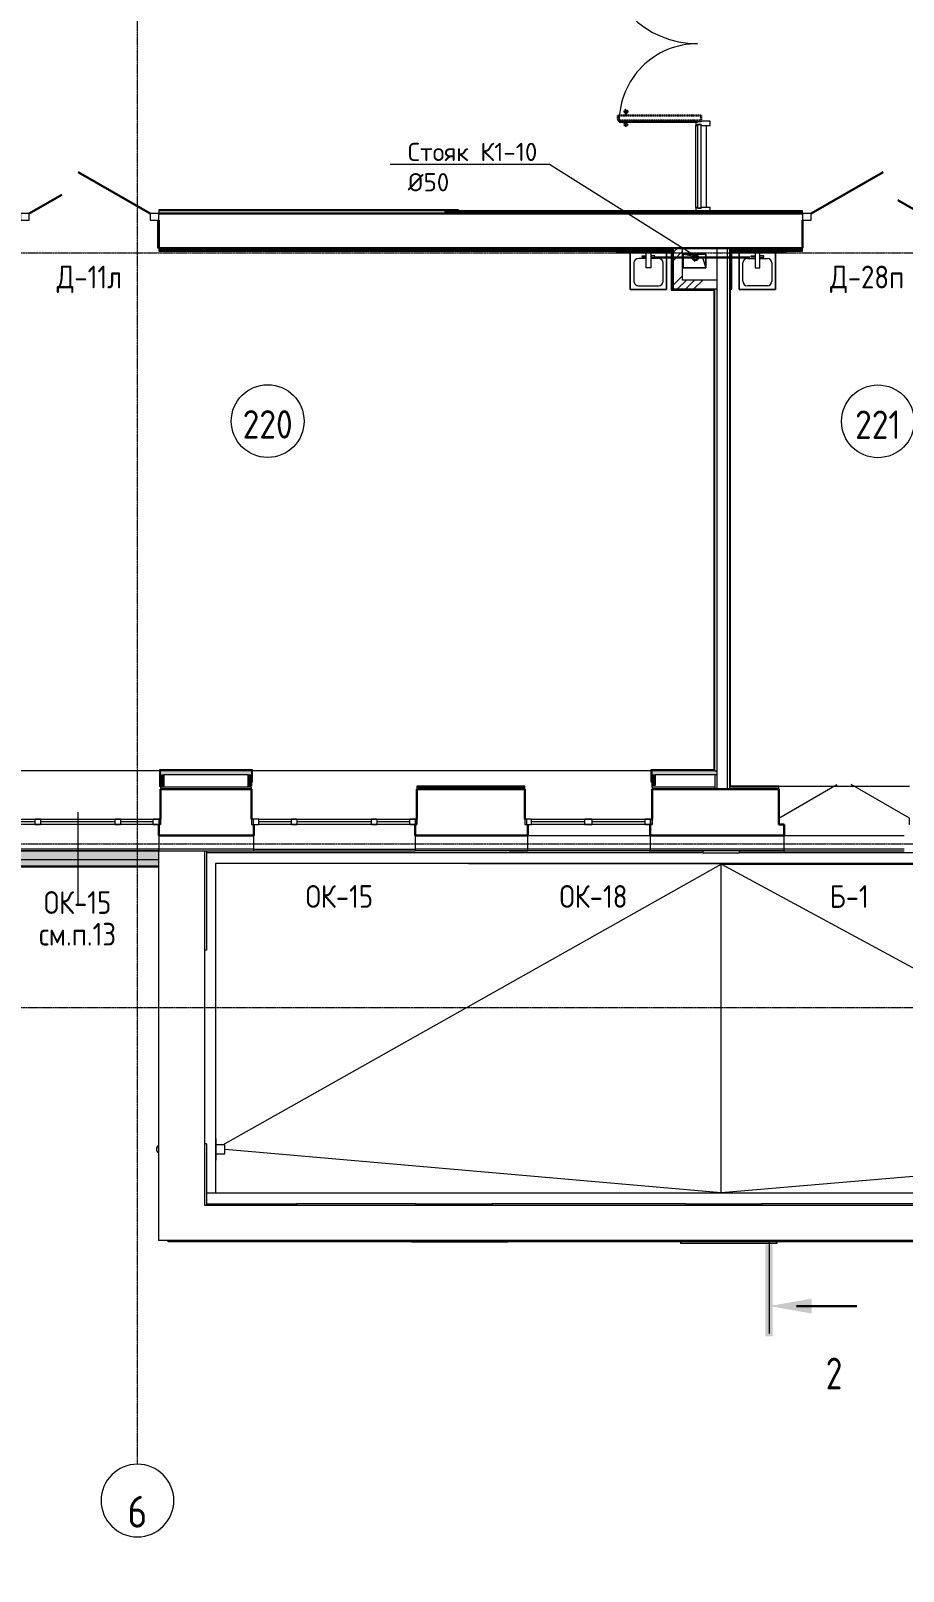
# Model space of a CAD drawing. Header units: millimetres. Extents: x -10178924 to 11692288, y -947381 to 58396.
# Drawn here: x 16877 to 26471, y -182799 to -165853 of the extents above; entities that cross this region are included whole.
import ezdxf
from ezdxf import colors
from ezdxf.entities.mleader import LeaderData, LeaderLine
from ezdxf.math import Vec2, Vec3

# ---------------------------------------------------------------- set-up
doc = ezdxf.new("R2010")
doc.units = ezdxf.units.MM
doc.linetypes.add('ADSK_Линия сетки', pattern=[25, 20, -2.5, 0, -2.5])
doc.linetypes.add('ADSK_Штриховая_ш3 п1_5', pattern=[4.5, 3, -1.5])
for name, color, linetype, lineweight in [('!К1', 32, 'Continuous', 30), ('_ Окна', 7, 'Continuous', 9), ('Аннотация', 7, 'Continuous', 18), ('Витраж', 7, 'Continuous', 9), ('Выноски ВК', 7, 'Continuous', 0), ('Двери', 7, 'Continuous', 9), ('Колонны', 7, 'Continuous', 18), ('Крыша', 7, 'Continuous', 9), ('Марки дверей', 7, 'Continuous', 20), ('Марки окон', 7, 'Continuous', 20), ('Обобщенные модели', 7, 'Continuous', 18), ('Оборудование', 7, 'Continuous', 18), ('Ограждение', 7, 'Continuous', 9), ('Окна', 7, 'Continuous', 9), ('Оси', 253, 'Continuous', 9), ('Панели витража', 7, 'Continuous', 9), ('Перекрытие', 7, 'Continuous', 18), ('Разрезы', 7, 'Continuous', 9), ('Сантехника', 7, 'Continuous', 18), ('Стены внутренние', 7, 'Continuous', 18), ('Стены наружные', 7, 'Continuous', 18), ('Стены несущие', 7, 'Continuous', 30), ('Стены отделка', 7, 'Continuous', 30), ('Стены перегородки', 7, 'Continuous', 30), ('Стены штриховка', 7, 'Continuous', 9), ('Узлы', 7, 'Continuous', 18), ('ШТРИХОВКА', 252, 'Continuous', 15)]:
    doc.layers.add(name, color=color, linetype=linetype, lineweight=lineweight)
doc.layers.add('Линии', color=7, linetype='Continuous', lineweight=9, true_color=0x00a600)
doc.styles.add('GOST Common', font='GOST_Common.ttf', dxfattribs={"width": 0.9, "height": 350})
doc.styles.add('GOST Common_2', font='GOST_Common.ttf', dxfattribs={"width": 0.9, "height": 250})
doc.styles.add('GOST Common_3', font='GOST_Common.ttf', dxfattribs={"width": 0.8, "height": 350})
doc.styles.add('PDF ISOCPEUR', font='isocpeur.ttf')
pattern_1 = [(45, (0, -123085.82), (-269.4077, 269.4077), []), (45, (89.8, -123085.82), (-269.4077, 269.4077), []), (45, (179.6, -123085.82), (-269.4077, 269.4077), []), (45, (269.4, -123085.82), (-269.4077, 269.4077), [])]

# ---------------------------------------------------------------- blocks, each defined once
blk = doc.blocks.new('Дверь-Alumark_двупольная с глухим окном_S70 - 1400х2200 алюм ост Д30п-6129806-План 2-го этажа')
at = {"layer": 'Двери', "lineweight": 30}
for p, q in [((-480, 190), (312, 647)), ((730, 190), (475, 337))]:
    blk.add_line(p, q, dxfattribs=at)
at = {"layer": 'Двери'}
for p, q in [((-575, 190), (-575, 120)), ((-480, 190), (-575, 190)), ((-480, 120), (-480, 190)), ((730, 190), (730, 120)), ((825, 190), (730, 190)), ((825, 120), (825, 190)), ((-575, 120), (-480, 120)), ((730, 120), (825, 120))]:
    blk.add_line(p, q, dxfattribs=at)
blk = doc.blocks.new('Дверь-Alumark_двупольная с глухим окном_S70 - 1520х2200 алюм ост Д-11л-6129590-План 2-го этажа')
at = {"layer": 'Двери', "lineweight": 30}
for p, q in [((790, 190), (-2, 647)), ((-540, 190), (-181, 397))]:
    blk.add_line(p, q, dxfattribs=at)
at = {"layer": 'Двери'}
for p, q in [((-635, 190), (-635, 120)), ((-540, 190), (-635, 190)), ((-540, 120), (-540, 190)), ((790, 190), (790, 120)), ((885, 190), (790, 190)), ((885, 120), (885, 190)), ((-635, 120), (-540, 120)), ((790, 120), (885, 120))]:
    blk.add_line(p, q, dxfattribs=at)
blk = doc.blocks.new('SND_2D_Раковина - 400х400-608366-План 2-го этажа')
at = {"layer": 'Сантехника'}
for p, q in [((-200, 220), (200, 220)), ((-200, -180), (-200, 220)), ((-200, 220), (-200, -180)), ((200, 220), (-200, 220)), ((110, 180), (-110, 180)), ((200, 220), (200, -180)), ((200, -180), (200, 220)), ((-160, 130), (-160, -70)), ((160, -70), (160, 130)), ((-110, -120), (-25, -120)), ((-70, -135), (-70, -150)), ((-25, -135), (-70, -135)), ((-70, -150), (-25, -150)), ((-25, -180), (-25, -15)), ((-25, -15), (25, -15)), ((25, -15), (25, -180)), ((25, -120), (110, -120)), ((25, -135), (70, -135)), ((70, -150), (25, -150)), ((70, -135), (70, -150)), ((200, -180), (-200, -180)), ((-200, -180), (200, -180))]:
    blk.add_line(p, q, dxfattribs=at)
for centre, start, end in [((-110, 130), 90, 180), ((110, 130), 360, 90), ((-110, -70), 180, 270), ((110, -70), 270, 360)]:
    blk.add_arc(centre, 50, start, end, dxfattribs=at)
blk = doc.blocks.new('AC_ДверьВитражная_Двупольная_Алюминиевая - Остекленные-6453785-План 2-го этажа')
at = {"layer": 'Двери', "lineweight": 30}
for p, q in [((947.5, 0), (947.5, -860)), ((-947.5, 0), (-947.5, -1035))]:
    blk.add_line(p, q, dxfattribs=at)
at = {"layer": 'Двери'}
for centre, radius, start, end in [((-947.5, 0), 1035, 270, 0), ((947.5, 0), 860, 180, 270)]:
    blk.add_arc(centre, radius, start, end, dxfattribs=at)
blk = doc.blocks.new('Системная панель - Стекло - 40мм-6453801-План 2-го этажа')
at = {"layer": 'Панели витража', "lineweight": 18}
for p, q in [((460, 40), (-460, 40)), ((-460, 40), (-460, 0)), ((-460, 0), (460, 0)), ((460, 0), (460, 40))]:
    blk.add_line(p, q, dxfattribs=at)
blk = doc.blocks.new('Прямоугольный импост - Импост структурный с накладкой - 100мм-5579249-План 2-го этажа')
at = {"layer": 'Витраж'}
for p, q in [((24191, 8797), (24191, 9697)), ((24308, 8797), (24308, 9697))]:
    blk.add_line(p, q, dxfattribs=at)
blk = doc.blocks.new('Прямоугольный импост - Импост структурный с накладкой - 160мм-6453677-План 2-го этажа')
at = {"layer": 'Витраж', "lineweight": 18}
for p, q in [((-25, 0), (-25, 17)), ((-25, 17), (25, 17)), ((-15, 0), (-25, 0)), ((-15, -40), (-15, 0)), ((25, 0), (15, 0)), ((15, 0), (15, -40)), ((25, 17), (25, 0)), ((-25, -140), (-25, -40)), ((-25, -40), (-15, -40)), ((25, -140), (-25, -140)), ((15, -40), (25, -40)), ((25, -40), (25, -140))]:
    blk.add_line(p, q, dxfattribs=at)
blk = doc.blocks.new('Прямоугольный импост - Импост структурный с накладкой - 160мм-6453686-План 2-го этажа')
at = {"layer": 'Витраж', "lineweight": 18}
for p, q in [((-50, 0), (-50, 17)), ((-50, 17), (0, 17)), ((-40, 0), (-50, 0)), ((-40, -40), (-40, 0)), ((0, 0), (-10, 0)), ((-10, 0), (-10, -40)), ((0, 17), (0, 0)), ((-50, -140), (-50, -40)), ((-50, -40), (-40, -40)), ((0, -140), (-50, -140)), ((-10, -40), (0, -40)), ((0, -40), (0, -140))]:
    blk.add_line(p, q, dxfattribs=at)
blk = doc.blocks.new('GM_Отверстие прямоугольное _в плите_ - Отверстие-1400775-План 2-го этажа')
at = {"layer": 'Обобщенные модели'}
for p, q in [((-75, -125), (-75, 125)), ((-75, 125), (75, 125)), ((75, 125), (-75, 125)), ((-75, 125), (-75, -125)), ((-75, -125), (-37.5, 87.5)), ((-37.5, 87.5), (75, 125)), ((75, 125), (75, -125)), ((75, -125), (75, 125)), ((75, -125), (-75, -125)), ((-75, -125), (75, -125))]:
    blk.add_line(p, q, dxfattribs=at)
for start, end in [(360, 180), (180, 360), (60, 165), (300, 360), (195, 270)]:
    blk.add_arc((0, 0), 2.5, start, end, dxfattribs=at)
blk = doc.blocks.new('TN_ПВХ воронка парапетная - ПВХ воронка парапетная 100х100 длиной 650мм с отводом и листоуловителем-1908337-План 2-го этажа')
at = {"layer": 'Оборудование'}
for p, q in [((-160, 0), (-160, -3)), ((-160, -3), (-120, -3)), ((120, -3), (-120, -3)), ((50, -3), (-50, -3)), ((-50, -3), (-50, -103)), ((-50, -103), (50, -103)), ((50, -103), (50, -3)), ((120, -3), (160, -3)), ((160, -3), (160, 0))]:
    blk.add_line(p, q, dxfattribs=at)
blk.add_arc((0, 600), 50, 32.7277, 147.2723, dxfattribs=at)
blk = doc.blocks.new('окно трехпол с фрамугой - 1800 и 1820х2300_h___нов_ ок15-2116660-План 2-го этажа')
at = {"layer": '_ Окна', "lineweight": 18}
for p, q in [((-910, 75), (-910, 135)), ((-910, 135), (-830, 135)), ((-830, 75), (-910, 75)), ((-830, 135), (-830, 75)), ((-470, 75), (-470, 135)), ((-470, 135), (-410, 135)), ((-410, 75), (-470, 75)), ((-410, 135), (-410, 75)), ((410, 75), (410, 135)), ((410, 135), (470, 135)), ((470, 75), (410, 75)), ((470, 135), (470, 75)), ((830, 135), (830, 75)), ((910, 135), (830, 135)), ((830, 75), (910, 75)), ((910, 75), (910, 135))]:
    blk.add_line(p, q, dxfattribs=at)
at = {"layer": '_ Окна'}
for p, q in [((-890, 75), (-890, 135)), ((-830, 105), (-470, 105)), ((-410, 105), (410, 105)), ((470, 105), (830, 105)), ((890, 75), (890, 135))]:
    blk.add_line(p, q, dxfattribs=at)
at = {"layer": 'Окна'}
for p, q in [((-910, 135), (-910, 75)), ((-830, 135), (-910, 135)), ((-910, 75), (-830, 75)), ((-830, 135), (-470, 135)), ((-470, 75), (-830, 75)), ((-410, 135), (-470, 135)), ((-470, 75), (-410, 75)), ((-410, 135), (410, 135)), ((410, 75), (-410, 75)), ((470, 135), (410, 135)), ((410, 75), (470, 75)), ((470, 135), (830, 135)), ((830, 75), (470, 75)), ((910, 135), (830, 135)), ((830, 75), (910, 75)), ((910, 75), (910, 135))]:
    blk.add_line(p, q, dxfattribs=at)
blk = doc.blocks.new('окна_rehau_двупольное_2_фрамуги - 1360х2340 _глухое_ _нов_ ок-18-2129039-План 2-го этажа')
at = {"layer": '_ Окна', "lineweight": 18}
for p, q in [((-700, 75), (-700, 135)), ((-700, 135), (-624, 135)), ((-624, 75), (-700, 75)), ((-624, 135), (-624, 75)), ((-38, 75), (-38, 135)), ((-38, 135), (38, 135)), ((38, 75), (-38, 75)), ((38, 135), (38, 75)), ((624, 135), (624, 75)), ((700, 135), (624, 135)), ((624, 75), (700, 75)), ((700, 75), (700, 135))]:
    blk.add_line(p, q, dxfattribs=at)
at = {"layer": '_ Окна'}
for p, q in [((-680, 75), (-680, 135)), ((-624, 105), (-38, 105)), ((38, 105), (624, 105)), ((680, 75), (680, 135))]:
    blk.add_line(p, q, dxfattribs=at)
at = {"layer": 'Окна'}
for p, q in [((-700, 135), (-700, 75)), ((-624, 135), (-700, 135)), ((-700, 75), (-624, 75)), ((-624, 135), (-38, 135)), ((-38, 75), (-624, 75)), ((38, 135), (-38, 135)), ((-38, 75), (38, 75)), ((38, 135), (624, 135)), ((624, 75), (38, 75)), ((700, 135), (624, 135)), ((624, 75), (700, 75)), ((700, 75), (700, 135))]:
    blk.add_line(p, q, dxfattribs=at)
blk = doc.blocks.new('Б-ДВЕРЬ L03 _2БД_2Ф_RS - 1400-2504604-План 2-го этажа')
at = {"layer": '_ Окна', "lineweight": 18}
for p, q in [((-758, -135), (-758, -65)), ((-758, -135), (-753, -135)), ((682, -135), (677, -135)), ((682, -135), (682, -65))]:
    blk.add_line(p, q, dxfattribs=at)
at = {"layer": 'Узлы'}
for p, q in [((-758, -65), (-117, 305)), ((682, -65), (41, 305))]:
    blk.add_line(p, q, dxfattribs=at)
blk = doc.blocks.new('Ограждение - Ограждение-2756656-План 2-го этажа')
at = {"layer": 'Ограждение', "true_color": 0x373f43, "transparency": 33554432}
for points in [[(8028, -338), (8028, 116), (8009, 107), (7987, 107), (7966, 118), (7953, 134), (7948, 156), (7953, 178), (7967, 195), (7987, 205), (8009, 205), (8028, 197), (8028, 1539), (7849, 1717), (7849, 746), (7948, 746), (7948, 246), (7849, 246), (7849, -160), (7922, -233)], [(18243, 1539), (18282, 1539), (18282, 1717), (16198, 1717), (16198, 1698), (15798, 1698), (15798, 1717), (7849, 1717), (8028, 1539), (17981, 1539)], [(18243, 1538), (18282, 1539), (18282, 1543), (8024, 1543), (8028, 1538), (17981, 1538)], [(7848, 746), (7849, 746), (7848, 970)], [(7512, -338), (8028, -338), (7848, -160), (5909, -160), (5909, -209), (5729, -209), (5729, -338), (5909, -338)], [(8028, -339), (8023, -335), (5729, -335), (5729, -339), (8028, -339)]]:
    blk.add_hatch(color=149, dxfattribs=at).paths.add_polyline_path(points)
h = blk.add_hatch(color=149, dxfattribs=at)
h.paths.add_polyline_path([(8028, -339), (8028, 116), (8024, 114), (8024, -335), (8028, -338)])
h.paths.add_polyline_path([(8028, 196), (8028, 1539), (8024, 1543), (8024, 198), (8028, 196)])
at = {"layer": 'Ограждение'}
for p, q in [((7849, 1717), (7848, 1718)), ((7848, 1718), (8033, 1718)), ((7849, 1717), (8026, 1540)), ((8028, 1539), (7849, 1717)), ((7849, 1717), (7849, 746)), ((7849, 1717), (7849, 746)), ((15798, 1717), (7849, 1717)), ((15798, 1717), (7849, 1717)), ((8033, 1718), (9809, 1718)), ((9809, 1718), (8033, 1718)), ((10833, 1718), (12604, 1718)), ((12604, 1718), (10833, 1718)), ((13663, 1718), (15439, 1718)), ((15439, 1718), (13663, 1718)), ((18283, 1717), (16198, 1717)), ((18283, 1717), (16198, 1717)), ((16508, 1718), (18282, 1718)), ((18282, 1718), (16508, 1718)), ((8026, 1540), (8023, 1544)), ((8023, 1544), (8023, 198)), ((8023, 1544), (8024, 1543)), ((18282, 1544), (8023, 1544)), ((8024, 1543), (8026, 1540)), ((8026, 1540), (8024, 1543)), ((8024, 1543), (8024, 198)), ((8024, 1543), (8026, 1540)), ((18282, 1543), (8024, 1543)), ((8026, 1540), (8024, 1542)), ((8024, 1542), (8024, 198)), ((8024, 1542), (8024, 1542)), ((8024, 1542), (8024, 198)), ((8024, 1542), (8026, 1540)), ((18282, 1542), (8024, 1542)), ((18282, 1542), (8024, 1542)), ((8026, 1540), (8026, 197)), ((8027, 1540), (8026, 1540)), ((8026, 1540), (8026, 197)), ((8028, 1539), (8026, 1540)), ((8026, 1540), (8028, 1539)), ((18282, 1540), (8026, 1540)), ((18282, 1540), (8026, 1540)), ((8027, 1540), (8027, 196)), ((8027, 1540), (8027, 196)), ((8027, 1540), (8028, 1538)), ((18282, 1540), (8027, 1540)), ((18282, 1540), (8027, 1540)), ((8028, 1539), (8028, 196)), ((18282, 1539), (8028, 1539)), ((8028, 1538), (8028, 196)), ((18282, 1538), (8028, 1538)), ((7849, 246), (7849, -160)), ((7849, 246), (7849, -160)), ((8023, 114), (8023, -333)), ((8024, 115), (8024, -335)), ((8024, 114), (8024, -335)), ((8024, 114), (8024, -335)), ((8026, 116), (8026, -337)), ((8026, 116), (8026, -337)), ((8027, 116), (8027, -337)), ((8027, 116), (8027, -338)), ((8028, 116), (8028, -339)), ((8028, 116), (8028, -338)), ((5909, -160), (7849, -160)), ((5909, -160), (7849, -160)), ((7848, -159), (7828, -159)), ((7849, -160), (7848, -159)), ((8028, -338), (7849, -160)), ((7849, -160), (8026, -337)), ((5729, -209), (5729, -337)), ((5729, -338), (5729, -209)), ((5729, -337), (5729, -333)), ((5729, -333), (5729, -335)), ((5729, -333), (8023, -333)), ((5729, -335), (5729, -337)), ((5729, -337), (5729, -335)), ((5729, -335), (5729, -335)), ((5729, -335), (5729, -337)), ((5729, -337), (5729, -335)), ((5729, -335), (5729, -337)), ((5729, -335), (8024, -335)), ((5729, -335), (8024, -335)), ((5729, -335), (8024, -335)), ((5729, -337), (5729, -337)), ((5729, -338), (5729, -337)), ((5729, -337), (5729, -338)), ((5729, -337), (8026, -337)), ((5729, -337), (8027, -337)), ((5729, -337), (8026, -337)), ((5729, -338), (5729, -339)), ((5729, -338), (8028, -338)), ((5729, -338), (8027, -338)), ((5729, -339), (8028, -339)), ((8023, -333), (8024, -335)), ((8026, -337), (8023, -333)), ((8024, -335), (8026, -337)), ((8026, -337), (8024, -335)), ((8024, -335), (8026, -337)), ((8024, -335), (8024, -335)), ((8026, -337), (8024, -335)), ((8024, -335), (8026, -337)), ((8026, -337), (8028, -338)), ((8028, -338), (8026, -337)), ((8027, -337), (8026, -337)), ((8027, -338), (8028, -339))]:
    blk.add_line(p, q, dxfattribs=at)
blk = doc.blocks.new('_ Соеденительная муфта с хомутом универсальным - _ Соеденительная муфта с хомутом универсальным-5013480-План 2-го этажа')
at = {"layer": 'Обобщенные модели'}
for radius, start, end in [(43.4, 207.9695, 274.0061), (41.1, 225, 240)]:
    blk.add_arc((0, 0), radius, start, end, dxfattribs=at)
blk = doc.blocks.new('SND_2D_Раковина - 400х400-V35-План 2-го этажа')
at = {"layer": 'Сантехника'}
for p, q in [((200, 180), (-200, 180)), ((-200, 180), (-200, -220)), ((-200, -220), (-200, 180)), ((-200, 180), (200, 180)), ((-25, 180), (-25, 15)), ((25, 15), (25, 180)), ((200, -220), (200, 180)), ((200, 180), (200, -220)), ((-160, -130), (-160, 70)), ((-110, 120), (-25, 120)), ((-70, 150), (-25, 150)), ((-70, 135), (-70, 150)), ((-25, 135), (-70, 135)), ((-25, 15), (25, 15)), ((70, 150), (25, 150)), ((25, 135), (70, 135)), ((25, 120), (110, 120)), ((70, 135), (70, 150)), ((160, 70), (160, -130)), ((-200, -220), (200, -220)), ((200, -220), (-200, -220)), ((110, -180), (-110, -180))]:
    blk.add_line(p, q, dxfattribs=at)
for centre, start, end in [((-110, 70), 90, 180), ((110, 70), 0, 90), ((-110, -130), 180, 270), ((110, -130), 270, 0)]:
    blk.add_arc(centre, 50, start, end, dxfattribs=at)
blk = doc.blocks.new('Ось сетки - Круг_Ø8 мм-8258-План 2-го этажа')
at = {"layer": 'Оси', "lineweight": 20}
for start, end in [(360, 180), (180, 360)]:
    blk.add_arc((0, 0), 4, start, end, dxfattribs=at)
blk = doc.blocks.new('Разрез - Номер вида спереди_3_5 мм-16061-План 2-го этажа')
at = {"layer": 'Разрезы'}
for points in [[(9.8, 0.4), (9.8, -0.39), (-0.33, -0.39), (-0.33, 0.4)], [(2.18, -4.67), (3, 0), (3.82, -4.67)]]:
    blk.add_hatch(color=256, dxfattribs=at).paths.add_polyline_path(points)
at = {"layer": 'Разрезы', "lineweight": 30}
blk.add_line((3, -3), (3, -9.66), dxfattribs=at)
blk = doc.blocks.new('2 этаж')
at = {"lineweight": 9}
h = blk.add_hatch(dxfattribs=at)
h.set_pattern_fill('ANSI34', color=256, scale=20)
h.set_pattern_definition(pattern_1)
h.paths.add_polyline_path([(44165, -114791), (44065, -114791), (44065, -117666), (44165, -117666), (44165, -117659)])
h.paths.add_polyline_path([(44165, -114459), (43455, -114459), (43455, -114559), (44065, -114559), (44065, -114791), (44165, -114791)])
h.paths.add_polyline_path([(42385, -114459), (41921, -114459), (41922, -114559), (42385, -114559)])
h.paths.add_polyline_path([(44153, -118721), (44165, -118721), (44165, -117666), (44065, -117666), (44065, -118721), (44140, -118721)])
h.paths.add_polyline_path([(38251, -129293), (38646, -129293), (38646, -128521), (38251, -128521)], flags=9)
h.paths.add_polyline_path([(-199, -128948), (196, -128948), (196, -128177), (-199, -128177)], flags=9)
h.paths.add_polyline_path([(2801, -128948), (3196, -128948), (3196, -128177), (2801, -128177)], flags=9)
h.paths.add_polyline_path([(6936, -128948), (7363, -128948), (7363, -128177), (6936, -128177)], flags=9)
h.paths.add_polyline_path([(9951, -128948), (10346, -128948), (10346, -128177), (9951, -128177)], flags=9)
h.paths.add_polyline_path([(17851, -128948), (18246, -128948), (18246, -128177), (17851, -128177)], flags=9)
h.paths.add_polyline_path([(30349, -128948), (30745, -128948), (30745, -128177), (30349, -128177)], flags=9)
h.paths.add_polyline_path([(41651, -128948), (42046, -128948), (42046, -128177), (41651, -128177)], flags=9)
h.paths.add_polyline_path([(48604, -128948), (49094, -128948), (49094, -128177), (48604, -128177)], flags=9)
h.paths.add_polyline_path([(-6668, -128948), (-6335, -128948), (-6335, -128177), (-6668, -128177)], flags=9)
h.paths.add_polyline_path([(55072, -128948), (55625, -128948), (55625, -128177), (55072, -128177)], flags=9)
h.paths.add_polyline_path([(-10729, -123544), (-10271, -123544), (-10271, -122772), (-10729, -122772)], flags=9)
h.paths.add_polyline_path([(-10713, -115244), (-10286, -115244), (-10286, -114472), (-10713, -114472)], flags=9)
h.paths.add_polyline_path([(-10698, -110594), (-10303, -110594), (-10303, -109822), (-10698, -109822)], flags=9)
h.paths.add_polyline_path([(-10729, -103294), (-10271, -103294), (-10271, -102522), (-10729, -102522)], flags=9)
h.paths.add_polyline_path([(-10698, -86994), (-10303, -86994), (-10303, -86222), (-10698, -86222)], flags=9)
h.paths.add_polyline_path([(-10745, -80494), (-10255, -80494), (-10255, -79722), (-10745, -79722)], flags=9)
h.paths.add_polyline_path([(-10713, -121744), (-10286, -121744), (-10286, -120972), (-10713, -120972)], flags=9)
h.paths.add_polyline_path([(45572, -128948), (46125, -128948), (46125, -128177), (45572, -128177)], flags=9)
h = blk.add_hatch()
h.set_pattern_fill('ANSI34', color=256, scale=20)
h.set_pattern_definition(pattern_1)
h.paths.add_polyline_path([(24045, -114738), (23945, -114738), (23945, -115189), (24420, -115189), (24390, -115187), (24420, -115089), (24045, -115089)])
at = {"layer": 'Стены внутренние'}
for points in [[(19028, -120528), (19304, -120528), (19304, -120488), (18304, -120488), (18304, -120528), (18344, -120528)], [(18344, -120662), (18344, -120528), (18304, -120528), (18304, -120662)], [(19264, -120656), (19304, -120656), (19304, -120528), (19264, -120528)], [(24400, -120528), (24420, -120528), (24420, -120488), (23709, -120488), (23709, -120528), (24262, -120528)], [(23739, -120645), (23749, -120645), (23749, -120528), (23709, -120528), (23709, -120645)]]:
    blk.add_hatch(color=256, dxfattribs=at).paths.add_polyline_path(points)
at = {"layer": 'Колонны'}
for p, q in [((21063, -125671), (21063, -125674)), ((22123, -125674), (21063, -125674)), ((22123, -125671), (22123, -125674)), ((24021, -125671), (24021, -125687)), ((25081, -125687), (24021, -125687)), ((25081, -125671), (25081, -125687))]:
    blk.add_line(p, q, dxfattribs=at)
at = {"layer": 'Крыша'}
for p, q in [((24471, -121516), (18909, -121508)), ((18988, -124601), (24471, -121516)), ((24471, -121516), (30240, -121508)), ((24471, -125131), (24471, -121516)), ((30240, -124642), (24471, -121516)), ((24471, -125131), (19013, -124654)), ((30240, -124642), (24471, -125131))]:
    blk.add_line(p, q, dxfattribs=at)
at = {"layer": 'Линии', "color": 7, "linetype": 'ADSK_Штриховая_ш3 п1_5', "lineweight": 30}
for p, q in [((23335, -113332), (23334, -113279)), ((23334, -113279), (24248, -113279)), ((24248, -113332), (23335, -113332)), ((23427, -113279), (23422, -113234)), ((23427, -113331), (23422, -113376)), ((24248, -113279), (24248, -113332))]:
    blk.add_line(p, q, dxfattribs=at)
for centre in [(23422, -113234), (23422, -113376)]:
    blk.add_circle(centre, 17, dxfattribs=at)
at = {"layer": 'Линии', "color": 7}
for centre in [(19482, -116640), (26193, -116643)]:
    blk.add_circle(centre, 400, dxfattribs=at)
at = {"layer": 'Марки окон'}
blk.add_line((17394, -120943), (17394, -121973), dxfattribs=at)
at = {"layer": 'Оси', "color": 252, "linetype": 'ADSK_Линия сетки'}
for p, q in [((18050, -128115), (18050, -101978)), ((-10115, -114791), (56005, -114791)), ((-10115, -121291), (42696, -121291)), ((-10115, -123091), (50212, -123091))]:
    blk.add_line(p, q, dxfattribs=at)
at = {"layer": 'Перекрытие'}
for p, q in [((18274, -114738), (18274, -114428)), ((18284, -114661), (18274, -114661)), ((18284, -114738), (18274, -114738)), ((18292, -120488), (16110, -120488)), ((23697, -120488), (19316, -120488)), ((23709, -120668), (23709, -120645)), ((18304, -120668), (18304, -120662)), ((19294, -120656), (19294, -120668)), ((18284, -121368), (18282, -121368)), ((18282, -121368), (18282, -125651)), ((18789, -125271), (18789, -121368)), ((30381, -125271), (18789, -125271)), ((18282, -125651), (30761, -125651))]:
    blk.add_line(p, q, dxfattribs=at)
at = {"layer": 'Разрезы', "lineweight": 20}
blk.add_line((24997, -125674), (24997, -126676), dxfattribs=at)
at = {"layer": 'Стены внутренние'}
for p, q in [((30240, -121508), (18909, -121508)), ((18909, -121508), (18909, -125131)), ((18809, -125131), (30240, -125131)), ((21110, -125251), (19800, -125251)), ((24077, -125251), (21950, -125251)), ((27042, -125251), (24917, -125251))]:
    blk.add_line(p, q, dxfattribs=at)
at = {"layer": 'Стены наружные'}
for p, q in [((25102, -120656), (26542, -120656)), ((22344, -121198), (23683, -121198)), ((25162, -121198), (26482, -121198)), ((18282, -121468), (7849, -121468)), ((18284, -121348), (16509, -121348)), ((18809, -121368), (18809, -122461)), ((24271, -121388), (18809, -121388)), ((19328, -121368), (21104, -121368)), ((19329, -121348), (21104, -121348)), ((23689, -121348), (22344, -121348)), ((23689, -121368), (22344, -121368)), ((30348, -121388), (24671, -121388)), ((26482, -121348), (25162, -121348)), ((25162, -121368), (26482, -121368)), ((25162, -121388), (25162, -121368)), ((18282, -121538), (7849, -121538)), ((18809, -122461), (18789, -122461)), ((18809, -124591), (18789, -124591)), ((18809, -124591), (18809, -125271)), ((18809, -125251), (19800, -125251)), ((19800, -125251), (19800, -125271)), ((21110, -125251), (21950, -125251)), ((21110, -125251), (21110, -125271)), ((21950, -125251), (21950, -125271)), ((24077, -125251), (24917, -125251)), ((24077, -125251), (24077, -125271)), ((24917, -125251), (24917, -125271)), ((18389, -125671), (18389, -125651)), ((19800, -125671), (18389, -125671)), ((19800, -125651), (19800, -125671)), ((30780, -125671), (19800, -125671)), ((21110, -125651), (21110, -125671)), ((21950, -125651), (21950, -125671)), ((24077, -125651), (24077, -125671)), ((24917, -125651), (24917, -125671))]:
    blk.add_line(p, q, dxfattribs=at)
at = {"layer": 'Стены несущие'}
for p, q in [((25364, -114358), (18284, -114358)), ((21435, -114358), (23993, -114358)), ((24743, -114358), (25219, -114358)), ((18284, -114428), (18284, -114738)), ((25364, -114738), (25364, -114428)), ((25364, -114738), (18284, -114738)), ((18304, -120688), (18304, -121018)), ((19304, -120688), (18304, -120688)), ((19304, -121018), (19304, -120688)), ((21124, -120688), (21124, -121018)), ((22309, -120688), (21124, -120688)), ((22309, -121018), (22309, -120688)), ((25102, -120688), (23709, -120688)), ((23709, -120688), (23709, -121018)), ((25102, -121078), (25102, -120688)), ((18284, -121078), (18284, -121198)), ((19329, -121198), (19329, -121078)), ((21104, -121078), (21104, -121198)), ((22344, -121198), (22344, -121078)), ((23689, -121078), (23689, -121198)), ((25162, -121078), (25102, -121078)), ((25162, -121198), (25162, -121078)), ((19329, -121198), (18284, -121198)), ((22344, -121198), (21104, -121198)), ((25162, -121198), (23689, -121198))]:
    blk.add_line(p, q, dxfattribs=at)
at = {"layer": 'Стены отделка', "lineweight": 9}
for p, q in [((18284, -114316), (18284, -114358)), ((21580, -114316), (18284, -114316)), ((21435, -114358), (21435, -114328)), ((21435, -114328), (21580, -114328)), ((21435, -114338), (25219, -114338)), ((21580, -114326), (21580, -114316)), ((25364, -114326), (21580, -114326)), ((21580, -114328), (21580, -114338)), ((23993, -114358), (24743, -114358)), ((25219, -114358), (25364, -114358)), ((25364, -114358), (25364, -114326)), ((18284, -114738), (18284, -114770)), ((18284, -114770), (23320, -114770)), ((23320, -114758), (23320, -114789)), ((23945, -114764), (23320, -114764)), ((23320, -114789), (23920, -114789)), ((23332, -114758), (23945, -114758)), ((23920, -114789), (23920, -115201)), ((23945, -115189), (23945, -114738)), ((24045, -115089), (24045, -114738)), ((24560, -114738), (24560, -120688)), ((24560, -114758), (25185, -114758)), ((25185, -114764), (24560, -114764)), ((24585, -115189), (24585, -114789)), ((24585, -114789), (25185, -114789)), ((25185, -114789), (25185, -114758)), ((25185, -114770), (25364, -114770)), ((25364, -114758), (25219, -114758)), ((25364, -114770), (25364, -114738)), ((23920, -115201), (24388, -115201)), ((24420, -115189), (23945, -115189)), ((24420, -115089), (24045, -115089)), ((24388, -115201), (24388, -120476)), ((24400, -120488), (24400, -115189)), ((24572, -120656), (24572, -115189)), ((24572, -115189), (24585, -115189)), ((18292, -120478), (18292, -120656)), ((19314, -120476), (18294, -120476)), ((19316, -120608), (19316, -120478)), ((23697, -120478), (23697, -120608)), ((24388, -120476), (23699, -120476)), ((19304, -120488), (18304, -120488)), ((18304, -120662), (18304, -120488)), ((18344, -120528), (19264, -120528)), ((18344, -120662), (18344, -120528)), ((19264, -120528), (19264, -120656)), ((19304, -120488), (19304, -120656)), ((19304, -120608), (19316, -120608)), ((23697, -120608), (23709, -120608)), ((24400, -120488), (23709, -120488)), ((23709, -120645), (23709, -120488)), ((23709, -120645), (23749, -120645)), ((23749, -120645), (23749, -120528)), ((23749, -120528), (24400, -120528)), ((24400, -120528), (24400, -120688)), ((18292, -120656), (18304, -120656)), ((18304, -120662), (18344, -120662)), ((19304, -120668), (18304, -120668)), ((18304, -120668), (18304, -120688)), ((19264, -120656), (19304, -120656)), ((19304, -120688), (19304, -120668)), ((21124, -120656), (21124, -120688)), ((22309, -120656), (21124, -120656)), ((22273, -120668), (22309, -120668)), ((22309, -120688), (22309, -120656)), ((24400, -120668), (23709, -120668)), ((23709, -120668), (23709, -120688)), ((25078, -120668), (24560, -120668)), ((25102, -120656), (24572, -120656)), ((25102, -120688), (25102, -120656)), ((18284, -121198), (18284, -121368)), ((19329, -121198), (19329, -121198)), ((19329, -121368), (19329, -121198)), ((21104, -121198), (21104, -121368)), ((22344, -121198), (22344, -121198)), ((22344, -121369), (22344, -121198)), ((23689, -121198), (23689, -121368)), ((25162, -121368), (25162, -121198)), ((19329, -121348), (18284, -121348)), ((18284, -121368), (19328, -121368)), ((22344, -121348), (21104, -121348)), ((22344, -121368), (21104, -121368)), ((22139, -121368), (22139, -121369)), ((22139, -121369), (22344, -121369)), ((23679, -121368), (23679, -121369)), ((23679, -121369), (24271, -121369)), ((25162, -121348), (23689, -121348)), ((25162, -121368), (23689, -121368)), ((24271, -121388), (24271, -121368)), ((24271, -121388), (24671, -121388)), ((24671, -121388), (24671, -121369)), ((24671, -121369), (25162, -121369))]:
    blk.add_line(p, q, dxfattribs=at)
at = {"layer": 'Стены перегородки', "lineweight": 18}
for p, q in [((24420, -114738), (24420, -120688)), ((24540, -120688), (24540, -114738))]:
    blk.add_line(p, q, dxfattribs=at)
at = {"layer": 'Стены штриховка'}
for p, q in [((21580, -114318), (18284, -114318)), ((21435, -114328), (18284, -114328)), ((21580, -114328), (21580, -114326)), ((25364, -114328), (21580, -114328)), ((25364, -114338), (25219, -114338)), ((18284, -114758), (23332, -114758)), ((18284, -114768), (23320, -114768)), ((23320, -114770), (23320, -114768)), ((23320, -114774), (23935, -114774)), ((23320, -114780), (23929, -114780)), ((23929, -114780), (23929, -115201)), ((23935, -114774), (23935, -115199)), ((24570, -120658), (24570, -114774)), ((25185, -114774), (24570, -114774)), ((24576, -114780), (24576, -115189)), ((25185, -114780), (24576, -114780)), ((25219, -114758), (25185, -114758)), ((25185, -114768), (25364, -114768)), ((23929, -115199), (24390, -115199)), ((24390, -115199), (24390, -120478)), ((24572, -115189), (24570, -115189)), ((18294, -120476), (18292, -120476)), ((18292, -120476), (18292, -120478)), ((18292, -120478), (19316, -120478)), ((18294, -120476), (18294, -120656)), ((19314, -120608), (19314, -120476)), ((19316, -120476), (19314, -120476)), ((19316, -120478), (19316, -120476)), ((23699, -120476), (23697, -120476)), ((23697, -120476), (23697, -120478)), ((23697, -120478), (24390, -120478)), ((23699, -120476), (23699, -120608)), ((24400, -120488), (24420, -120488)), ((24400, -120528), (24420, -120528)), ((22309, -120658), (21124, -120658)), ((21124, -120668), (22273, -120668)), ((25102, -120658), (24570, -120658)), ((25102, -120668), (25078, -120668))]:
    blk.add_line(p, q, dxfattribs=at)
at = {"layer": 'Витраж', "extrusion": (0, 0, -1), "rotation": 270}
for name, p in [('Прямоугольный импост - Импост структурный с накладкой - 160мм-6453677-План 2-го этажа', (-24208, -113364)), ('Прямоугольный импост - Импост структурный с накладкой - 160мм-6453686-План 2-го этажа', (-24208, -114339))]:
    blk.add_blockref(name, p, dxfattribs=at)
at = {"layer": 'Витраж'}
blk.add_blockref('Прямоугольный импост - Импост структурный с накладкой - 100мм-5579249-План 2-го этажа', (0, -123086), dxfattribs=at)
at = {"layer": 'Двери', "color": 8, "true_color": 0x7f7f7f, "rotation": 270}
blk.add_blockref('AC_ДверьВитражная_Двупольная_Алюминиевая - Остекленные-6453785-План 2-го этажа', (24208, -112401), dxfattribs=at)
at = {"layer": 'Двери'}
for name, p in [('Дверь-Alumark_двупольная с глухим окном_S70 - 1520х2200 алюм ост Д-11л-6129590-План 2-го этажа', (17399, -114548)), ('Дверь-Alumark_двупольная с глухим окном_S70 - 1400х2200 алюм ост Д30п-6129806-План 2-го этажа', (25939, -114548))]:
    blk.add_blockref(name, p, dxfattribs=at)
at = {"layer": 'Обобщенные модели', "rotation": 270}
for name, p in [('GM_Отверстие прямоугольное _в плите_ - Отверстие-1400775-План 2-го этажа', (24175, -114878)), ('_ Соеденительная муфта с хомутом универсальным - _ Соеденительная муфта с хомутом универсальным-5013480-План 2-го этажа', (18303, -124645))]:
    blk.add_blockref(name, p, dxfattribs=at)
at = {"layer": 'Оборудование', "rotation": 90}
blk.add_blockref('TN_ПВХ воронка парапетная - ПВХ воронка парапетная 100х100 длиной 650мм с отводом и листоуловителем-1908337-План 2-го этажа', (18909, -124651), dxfattribs=at)
at = {"layer": 'Ограждение'}
blk.add_blockref('Ограждение - Ограждение-2756656-План 2-го этажа', (0, -123086), dxfattribs=at)
at = {"layer": 'Окна'}
blk.add_blockref('Б-ДВЕРЬ L03 _2БД_2Ф_RS - 1400-2504604-План 2-го этажа', (25860, -120943), dxfattribs=at)
at = {"layer": 'Окна', "rotation": 180}
for name, p in [('окно трехпол с фрамугой - 1800 и 1820х2300_h___нов_ ок15-2116660-План 2-го этажа', (17394, -120943)), ('окно трехпол с фрамугой - 1800 и 1820х2300_h___нов_ ок15-2116660-План 2-го этажа', (20214, -120943)), ('окна_rehau_двупольное_2_фрамуги - 1360х2340 _глухое_ _нов_ ок-18-2129039-План 2-го этажа', (23009, -120943))]:
    blk.add_blockref(name, p, dxfattribs=at)
at = {"layer": 'Оси', "color": 252, "lineweight": 20, "xscale": 99.99999999999993, "yscale": 99.99999999999993, "zscale": 99.99999999999993}
blk.add_blockref('Ось сетки - Круг_Ø8 мм-8258-План 2-го этажа', (18050, -128515), dxfattribs=at)
at = {"layer": 'Панели витража', "rotation": 270}
blk.add_blockref('Системная панель - Стекло - 40мм-6453801-План 2-го этажа', (24208, -113839), dxfattribs=at)
at = {"layer": 'Разрезы', "lineweight": 50, "xscale": 100.0000000000001, "yscale": 100.0000000000001, "zscale": 100.0000000000001, "rotation": 90}
blk.add_blockref('Разрез - Номер вида спереди_3_5 мм-16061-План 2-го этажа', (24997, -126676), dxfattribs=at)
at = {"layer": 'Сантехника', "rotation": 180}
blk.add_blockref('SND_2D_Раковина - 400х400-608366-План 2-го этажа', (23670, -114971), dxfattribs=at)
at = {"layer": 'Сантехника'}
blk.add_blockref('SND_2D_Раковина - 400х400-V35-План 2-го этажа', (24868, -114971), dxfattribs=at)
at = {"layer": 'Аннотация', "lineweight": 9, "char_height": 312.5, "width": 520.21, "attachment_point": 5, "line_spacing_factor": 1.022766, "style": 'GOST Common'}
for s, insert in [('220', (19482, -116676)), ('221', (26193, -116680))]:
    blk.add_mtext(s, dxfattribs=dict(at, insert=insert))
at = {"layer": 'Марки дверей', "lineweight": 9, "char_height": 250, "attachment_point": 5, "line_spacing_factor": 1.022766, "style": 'GOST Common_2'}
for s, insert, width in [('\\pxqc,t1.8,3.6,5.4,7.2,9,10.8,12.6,14.4,16.2,18,19.8,21.6,23.4,25.2,27,28.8,30.6,32.4,34.2,36,37.8,39.6,41.4,43.2,45,46.8,48.6,50.4,52.2,54,55.8,57.6;{Д-11л}', (17521, -115081), 756), ('\\pxqc,t1.8,3.6,5.4,7.2,9,10.8,12.6,14.4,16.2,18,19.8,21.6,23.4,25.2,27,28.8,30.6,32.4,34.2,36,37.8,39.6,41.4,43.2,45,46.8,48.6,50.4,52.2,54,55.8,57.6;{Д-28п}', (26075, -115081), 851.4)]:
    blk.add_mtext(s, dxfattribs=dict(at, insert=insert, width=width))
at = {"layer": 'Марки окон', "lineweight": 9, "char_height": 250, "attachment_point": 5, "line_spacing_factor": 1.022766, "style": 'GOST Common_2'}
for s, insert, width in [('\\pxqc,t1.8,3.6,5.4,7.2,9,10.8,12.6,14.4,16.2,18,19.8,21.6,23.4,25.2,27,28.8,30.6,32.4,34.2,36,37.8,39.6,41.4,43.2,45,46.8,48.6,50.4,52.2,54,55.8,57.6;{ОК-15}', (17391, -121937), 797.4), ('\\pxqc,t1.8,3.6,5.4,7.2,9,10.8,12.6,14.4,16.2,18,19.8,21.6,23.4,25.2,27,28.8,30.6,32.4,34.2,36,37.8,39.6,41.4,43.2,45,46.8,48.6,50.4,52.2,54,55.8,57.6;{ОК-15}', (20270, -121870), 797.4), ('\\pxqc,t1.8,3.6,5.4,7.2,9,10.8,12.6,14.4,16.2,18,19.8,21.6,23.4,25.2,27,28.8,30.6,32.4,34.2,36,37.8,39.6,41.4,43.2,45,46.8,48.6,50.4,52.2,54,55.8,57.6;{ОК-18}', (23065, -121870), 797.4), ('\\pxqc,t1.8,3.6,5.4,7.2,9,10.8,12.6,14.4,16.2,18,19.8,21.6,23.4,25.2,27,28.8,30.6,32.4,34.2,36,37.8,39.6,41.4,43.2,45,46.8,48.6,50.4,52.2,54,55.8,57.6;{Б-1}', (25878, -121870), 458.1), ('\\pxqc,t1.8,3.6,5.4,7.2,9,10.8,12.6,14.4,16.2,18,19.8,21.6,23.4,25.2,27,28.8,30.6,32.4,34.2,36,37.8,39.6,41.4,43.2,45,46.8,48.6,50.4,52.2,54,55.8,57.6;{см.п.13}', (17391, -122285), 887.4)]:
    blk.add_mtext(s, dxfattribs=dict(at, insert=insert, width=width))
at = {"layer": 'Оси', "color": 252, "insert": (18049, -128638), "char_height": 350, "width": 232.2, "attachment_point": 5, "line_spacing_factor": 1.022766, "style": 'GOST Common'}
blk.add_mtext('\\pxqc,t0.25714,0.51429,0.77143,1.02857,1.28571,1.54286,1.8,2.05714,2.31429,2.57143,2.82857,3.08571,3.34286,3.6,3.85714,4.11429,4.37143,4.62857,4.88571,5.14286,5.4,5.65714,5.91429,6.17143,6.42857,6.68571,6.94286,7.2,7.45714,7.71429,7.97143,8.22857;{6}', dxfattribs=at)
at = {"layer": 'Разрезы', "insert": (25711, -127118), "char_height": 350, "width": 206.4, "attachment_point": 5, "line_spacing_factor": 1.022766, "style": 'GOST Common_3'}
blk.add_mtext('\\pxqc,t2.90286,5.80571,8.70857,11.61143,14.51429,17.41714,20.32,23.22286,26.12571,29.02857,31.93143,34.83429,37.73714,40.64,43.54286,46.44571,49.34857,52.25143,55.15429,58.05714,60.96,63.86286,66.76571,69.66857,72.57143,75.47429,78.37714,81.28,84.18286,87.08571,89.98857,92.89143;{2}', dxfattribs=at)
blk = doc.blocks.new('_None')

msp = doc.modelspace()

# ---------------------------------------------------------------- linework, layer by layer
at = {"layer": '!К1'}
for points in [[(24184.9, -168346.6), (23747.2, -168346.6)], [(24184.9, -168346.6), (24784.6, -168346.6)]]:
    msp.add_lwpolyline(points, dxfattribs=at)
msp.add_circle((24184.9, -168346.6), 30, dxfattribs=at)

# ---------------------------------------------------------------- block references
at = {"layer": 'ШТРИХОВКА'}
msp.add_blockref('2 этаж', (0, -53506.6), dxfattribs=at)

# ---------------------------------------------------------------- leaders
at = {"layer": 'Выноски ВК', "ltscale": 50}
ml = msp.add_multileader_mtext('Standard', dxfattribs=at)
ml.set_content('Стояк К1-10 ^J%%C50', color=256, style='PDF ISOCPEUR')
ml.set_leader_properties(color=256, linetype='ByLayer', lineweight=-1)
ml.set_arrow_properties(name='NONE')
ml.build(insert=Vec2(0, 0))
ml.multileader.update_dxf_attribs({"text_left_attachment_type": 6, "text_right_attachment_type": 6, "dogleg_length": 100, "arrow_head_size": 300})
ctx = ml.context
ctx.base_point, ctx.char_height, ctx.arrow_head_size, ctx.landing_gap_size, ctx.plane_origin = Vec3(21022.9, -167325.7), 200, 300, 0, Vec3(16905.6, -164597.6)
ctx.left_attachment, ctx.right_attachment = 6, 6
notes = []
notes.append((ctx, [(1, (1, 1, 0), (22582.9, -167325.7), (-1, 0), 100, [(1, [(24150, -168309.8)], 0, [])])]))
ctx.mtext.insert, ctx.mtext.flow_direction = Vec3(21022.9, -167085.7), 5
for ctx, leaders in notes:
    for number, flags, end, landing, length, lines in leaders:
        leader = LeaderData()
        leader.index, (leader.has_last_leader_line, leader.has_dogleg_vector, leader.attachment_direction) = number, flags
        leader.last_leader_point, leader.dogleg_vector, leader.dogleg_length = Vec3(end), Vec3(landing), length
        for number, points, colour, breaks in lines:
            line = LeaderLine()
            line.index, line.vertices, line.color, line.breaks = number, Vec3.list(points), colors.encode_raw_color(colour), breaks
            leader.lines.append(line)
        ctx.leaders.append(leader)

doc.saveas('drawing.dxf')
